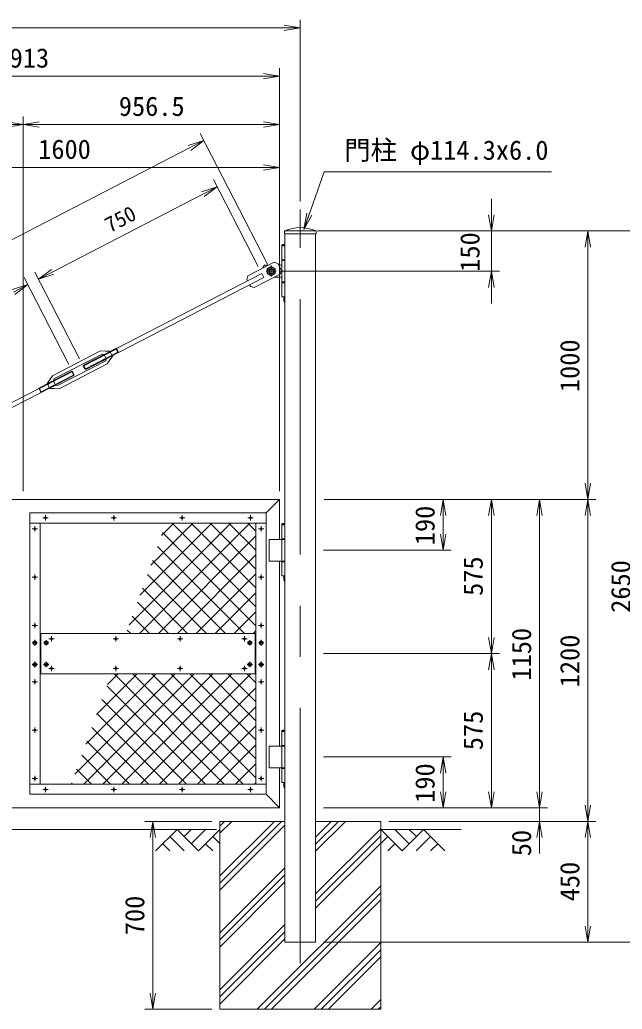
# Model space of a CAD drawing. Units: millimetres, scale not verified. Extents: x -6300 to 6300, y -4455 to 4455.
# Drawn here: x -368 to 1879, y -2481 to 1206 of the extents above; entities that cross this region are included whole.
import ezdxf
from ezdxf.enums import TextEntityAlignment as Align

# ---------------------------------------------------------------- set-up
doc = ezdxf.new("R2010")
doc.units = ezdxf.units.MM
doc.header["$LTSCALE"] = 30
doc.linetypes.add('USER1', pattern=[50.8, 31.75, -6.35, 6.35, -6.35])
doc.linetypes.add('USER2', pattern=[0.375, 0.25, -0.125])
for name, color, linetype, lineweight in [('0-0_D-DCR-HCH', 7, 'Continuous', 9), ('0-1_D-STR4', 7, 'Continuous', 9), ('0-2_D-STR1', 1, 'Continuous', 18), ('0-3_D-STR3', 3, 'Continuous', 13), ('0-4_D-BMK', 2, 'USER1', 13), ('0-5_D-BGD', 7, 'Continuous', 9), ('0-6_D-STR-DIM', 7, 'Continuous', 9), ('0-7_0', 4, 'Continuous', 18), ('0-8_D-STR-TXT', 7, 'Continuous', 9)]:
    doc.layers.add(name, color=color, linetype=linetype, lineweight=lineweight)
doc.styles.add('ＭＳ ゴシック', font='')
doc.styles.get('ＭＳ ゴシック').set_extended_font_data('MS Gothic')

# ---------------------------------------------------------------- blocks, each defined once
blk = doc.blocks.new('_Open')
at = {"layer": '0-7_0', "color": 7, "lineweight": 9}
blk.add_line((-30, 5), (0, 0), dxfattribs=at)
blk.add_lwpolyline([(-30, -5), (0, 0), (-30, 0)], dxfattribs=at)

msp = doc.modelspace()

# ---------------------------------------------------------------- linework, layer by layer
at = {"layer": '0-0_D-DCR-HCH'}
for p, q in [((40.11, -1048.4), (419.18, -669.32)), ((78.69, -1080.52), (489.89, -669.32)), ((80.57, -937.22), (348.47, -669.32)), ((121.04, -826.05), (277.76, -669.32)), ((161.5, -714.87), (207.05, -669.32)), ((512.82, -981.53), (200.61, -669.32)), ((512.82, -910.82), (271.32, -669.32)), ((512.82, -840.11), (342.03, -669.32)), ((512.82, -769.4), (412.74, -669.32)), ((512.82, -698.68), (483.45, -669.32)), ((149.4, -1080.52), (512.82, -717.1)), ((512.82, -1052.24), (165.22, -704.64)), ((470.39, -1080.52), (146.35, -756.48)), ((399.68, -1080.52), (127.48, -808.32)), ((220.11, -1080.52), (512.82, -787.81)), ((328.97, -1080.52), (108.62, -860.17)), ((290.83, -1080.52), (512.82, -858.53)), ((258.26, -1080.52), (89.75, -912.01)), ((361.54, -1080.52), (512.82, -929.24)), ((187.55, -1080.52), (70.88, -963.85)), ((116.84, -1080.52), (52.01, -1015.69)), ((432.25, -1080.52), (512.82, -999.95)), ((46.13, -1080.52), (33.14, -1067.53)), ((502.96, -1080.52), (512.82, -1070.66)), ((-162.22, -1604.27), (211.54, -1230.52)), ((-128.95, -1641.72), (282.25, -1230.52)), ((-121.75, -1493.1), (140.83, -1230.52)), ((-81.29, -1381.92), (70.11, -1230.52)), ((-58.24, -1641.72), (352.96, -1230.52)), ((-40.82, -1270.75), (-0.6, -1230.52)), ((395.19, -1641.72), (-16.01, -1230.52)), ((12.47, -1641.72), (423.67, -1230.52)), ((465.9, -1641.72), (54.7, -1230.52)), ((83.18, -1641.72), (494.38, -1230.52)), ((512.82, -1617.92), (125.42, -1230.52)), ((512.82, -1547.21), (196.13, -1230.52)), ((512.82, -1476.5), (266.84, -1230.52)), ((512.82, -1405.79), (337.55, -1230.52)), ((512.82, -1335.08), (408.26, -1230.52)), ((512.82, -1264.37), (478.97, -1230.52)), ((324.48, -1641.72), (-42.33, -1274.9)), ((153.89, -1641.72), (512.82, -1282.79)), ((253.77, -1641.72), (-61.2, -1326.74)), ((224.6, -1641.72), (512.82, -1353.5)), ((183.06, -1641.72), (-80.07, -1378.58)), ((112.35, -1641.72), (-98.94, -1430.43)), ((295.31, -1641.72), (512.82, -1424.21)), ((41.64, -1641.72), (-117.81, -1482.27)), ((366.02, -1641.72), (512.82, -1494.92)), ((-29.07, -1641.72), (-136.68, -1534.11)), ((436.73, -1641.72), (512.82, -1565.63)), ((-99.78, -1641.72), (-155.55, -1585.95)), ((-170.49, -1641.72), (-174.42, -1637.79)), ((507.44, -1641.72), (512.82, -1636.34)), ((378.62, -1824.8), (422.9, -1780.52)), ((378.62, -1798.28), (396.38, -1780.52)), ((378.62, -2010.41), (608.51, -1780.52)), ((378.62, -1983.89), (581.99, -1780.52)), ((378.62, -2036.93), (621.47, -1794.08)), ((735.77, -1891.91), (847.16, -1780.52)), ((735.77, -1865.39), (820.64, -1780.52)), ((735.77, -1838.88), (794.13, -1780.52)), ((218.98, -1810.52), (139.17, -1890.34)), ((192.38, -1837.13), (245.83, -1890.34)), ((218.98, -1810.52), (298.8, -1890.34)), ((245.59, -1837.13), (272.2, -1810.52)), ((272.2, -1863.73), (325.41, -1810.52)), ((298.8, -1890.34), (378.62, -1810.52)), ((352.01, -1837.13), (378.62, -1863.61)), ((735.77, -2051.01), (978.62, -1808.16)), ((735.77, -2077.52), (978.62, -1834.67)), ((1058.44, -1890.34), (978.62, -1810.52)), ((1005.23, -1837.13), (978.62, -1863.61)), ((1085.04, -1863.73), (1031.83, -1810.52)), ((1138.26, -1810.52), (1058.44, -1890.34)), ((1111.79, -1837.26), (1085.04, -1810.52)), ((1164.86, -1837.13), (1111.41, -1890.34)), ((1138.26, -1810.52), (1218.07, -1890.34)), ((165.77, -1863.73), (192.5, -1890.34)), ((325.41, -1863.73), (352.14, -1890.34)), ((735.77, -2104.04), (978.62, -1861.19)), ((1031.83, -1863.73), (1005.1, -1890.34)), ((1191.47, -1863.73), (1164.74, -1890.34)), ((378.62, -2196.03), (621.47, -1953.18)), ((378.62, -2222.54), (621.47, -1979.69)), ((378.62, -2249.06), (621.47, -2006.21)), ((518.39, -2480.52), (978.62, -2020.29)), ((544.91, -2480.52), (978.62, -2046.81)), ((571.42, -2480.52), (978.62, -2073.32)), ((378.62, -2408.16), (621.47, -2165.31)), ((378.62, -2434.67), (621.47, -2191.82)), ((378.62, -2461.19), (621.47, -2218.34)), ((730.52, -2480.52), (978.62, -2232.42)), ((757.04, -2480.52), (978.62, -2258.94)), ((783.56, -2480.52), (978.62, -2285.46)), ((942.65, -2480.52), (978.62, -2444.55)), ((969.17, -2480.52), (978.62, -2471.07))]:
    msp.add_line(p, q, dxfattribs=at)
at = {"layer": '0-1_D-STR4'}
for p, q in [((735.77, -1780.52), (978.62, -1780.52)), ((978.62, -2480.52), (978.62, -1780.52)), ((978.62, -2480.52), (378.62, -2480.52))]:
    msp.add_line(p, q, dxfattribs=at)
msp.add_lwpolyline([(378.62, -2480.52), (378.62, -1780.52), (621.47, -1780.52)], dxfattribs=at)
at = {"layer": '0-2_D-STR1'}
for p, q in [((619.87, 419.48), (737.37, 419.48)), ((619.87, 419.48), (619.87, 409.48)), ((619.87, 409.48), (737.37, 409.48)), ((621.47, -2230.52), (621.47, 409.48)), ((735.77, -2230.52), (735.77, 409.48)), ((737.37, 419.48), (737.37, 409.48)), ((550.82, -631.32), (601.62, -580.52)), ((-329.48, -631.32), (-329.48, -1679.72)), ((601.62, -1500.52), (601.62, -810.52)), ((550.82, -1679.72), (601.62, -1730.52)), ((735.77, -2230.52), (621.47, -2230.52))]:
    msp.add_line(p, q, dxfattribs=at)
for points in [[(601.62, -730.52), (601.62, -580.52), (-1311.38, -580.52), (-1311.38, -1138.52)], [(-329.48, -1679.72), (550.82, -1679.72), (550.82, -631.32), (-329.48, -631.32)], [(-1276.48, -1730.52), (601.62, -1730.52), (601.62, -1580.52)]]:
    msp.add_lwpolyline(points, dxfattribs=at)
msp.add_arc((678.62, 293.23), 139.25, 65.04567, 114.95433, dxfattribs=at)
at = {"layer": '0-3_D-STR3'}
for p, q in [((612.31, 369.48), (610.31, 367.48)), ((612.31, 369.48), (621.47, 369.48)), ((610.29, 364.48), (621.47, 364.48)), ((610.31, 367.48), (621.47, 367.48)), ((610.31, 364.48), (610.31, 367.48)), ((610.29, 312.48), (621.47, 312.48)), ((610.29, 309.48), (621.47, 309.48)), ((540.29, 286.48), (545.29, 291.48)), ((540.29, 286.48), (540.29, 282.15)), ((545.29, 291.48), (558.41, 291.48)), ((598.33, 291.48), (610.29, 291.48)), ((582.18, 247.48), (610.29, 247.48)), ((610.29, 229.48), (621.47, 229.48)), ((610.29, 226.48), (621.47, 226.48)), ((621.47, 153.36), (617.79, 159.48)), ((550.82, -669.32), (-329.48, -669.32)), ((-291.48, -669.32), (-291.48, -1641.72)), ((512.82, -669.32), (512.82, -1641.72)), ((610.29, -675.52), (621.47, -675.52)), ((610.29, -675.52), (610.29, -865.52)), ((612.31, -670.52), (610.31, -672.52)), ((610.31, -672.52), (621.47, -672.52)), ((610.31, -675.52), (610.31, -672.52)), ((612.31, -670.52), (621.47, -670.52)), ((562.09, -730.52), (621.47, -730.52)), ((562.09, -730.52), (562.09, -810.52)), ((610.29, -727.52), (621.47, -727.52)), ((562.09, -810.52), (621.47, -810.52)), ((610.29, -813.52), (621.47, -813.52)), ((610.29, -865.52), (621.47, -865.52)), ((617.79, -865.52), (617.79, -880.52)), ((-291.48, -1080.52), (512.82, -1080.52)), ((-289.33, -1080.52), (-289.33, -1230.52)), ((510.67, -1080.52), (510.67, -1230.52)), ((-291.48, -1230.52), (512.82, -1230.52)), ((610.29, -1445.52), (621.47, -1445.52)), ((610.29, -1445.52), (610.29, -1635.52)), ((612.31, -1440.52), (610.31, -1442.52)), ((610.31, -1442.52), (621.47, -1442.52)), ((610.31, -1445.52), (610.31, -1442.52)), ((612.31, -1440.52), (621.47, -1440.52)), ((562.09, -1500.52), (621.47, -1500.52)), ((562.09, -1500.52), (562.09, -1580.52)), ((610.29, -1497.52), (621.47, -1497.52)), ((562.09, -1580.52), (621.47, -1580.52)), ((610.29, -1583.52), (621.47, -1583.52)), ((-329.48, -1641.72), (550.82, -1641.72)), ((610.29, -1635.52), (621.47, -1635.52)), ((617.79, -1635.52), (617.79, -1650.52))]:
    msp.add_line(p, q, dxfattribs=at)
for points in [[(610.29, 364.48), (610.29, 174.48), (621.47, 174.48)], [(617.79, 174.48), (617.79, 159.48), (621.47, 159.48)], [(621.47, -886.64), (617.79, -880.52), (621.47, -880.52)], [(621.47, -1656.64), (617.79, -1650.52), (621.47, -1650.52)]]:
    msp.add_lwpolyline(points, dxfattribs=at)
for points in [[(570.29, 286.8), (585.29, 278.14), (585.29, 260.82), (570.29, 252.16), (555.29, 260.82), (555.29, 278.14)], [(-304.98, -1111.77), (-311.48, -1108.01), (-317.98, -1111.77), (-317.98, -1119.27), (-311.48, -1123.02), (-304.98, -1119.27)], [(-262.83, -1111.77), (-269.33, -1108.01), (-275.83, -1111.77), (-275.83, -1119.27), (-269.33, -1123.02), (-262.83, -1119.27)], [(484.17, -1111.77), (490.67, -1108.01), (497.17, -1111.77), (497.17, -1119.27), (490.67, -1123.02), (484.17, -1119.27)], [(526.32, -1111.77), (532.82, -1108.01), (539.32, -1111.77), (539.32, -1119.27), (532.82, -1123.02), (526.32, -1119.27)], [(-304.98, -1191.77), (-311.48, -1188.01), (-317.98, -1191.77), (-317.98, -1199.27), (-311.48, -1203.02), (-304.98, -1199.27)], [(-262.83, -1191.77), (-269.33, -1188.01), (-275.83, -1191.77), (-275.83, -1199.27), (-269.33, -1203.02), (-262.83, -1199.27)], [(484.17, -1191.77), (490.67, -1188.01), (497.17, -1191.77), (497.17, -1199.27), (490.67, -1203.02), (484.17, -1199.27)], [(526.32, -1191.77), (532.82, -1188.01), (539.32, -1191.77), (539.32, -1199.27), (532.82, -1203.02), (526.32, -1199.27)]]:
    msp.add_lwpolyline(points, close=True, dxfattribs=at)
for centre, radius in [((570.29, 269.48), 15), ((570.29, 269.48), 10), ((570.29, 269.48), 7.83), ((-271.83, -649.32), 4), ((-16.83, -649.32), 4), ((238.17, -649.32), 4), ((493.17, -649.32), 4), ((-311.48, -690.52), 4), ((532.82, -690.52), 4), ((-311.48, -870.52), 4), ((532.82, -870.52), 4), ((-311.48, -1050.52), 4), ((532.82, -1050.52), 4), ((-249.33, -1100.52), 4), ((-9.33, -1100.52), 4), ((230.67, -1100.52), 4), ((470.67, -1100.52), 4), ((-311.48, -1115.52), 6.25), ((-269.33, -1115.52), 6.25), ((490.67, -1115.52), 6.25), ((532.82, -1115.52), 6.25), ((-311.48, -1195.52), 6.25), ((-269.33, -1195.52), 6.25), ((-249.33, -1210.52), 4), ((-9.33, -1210.52), 4), ((230.67, -1210.52), 4), ((470.67, -1210.52), 4), ((490.67, -1195.52), 6.25), ((532.82, -1195.52), 6.25), ((-311.48, -1260.52), 4), ((532.82, -1260.52), 4), ((-311.48, -1440.52), 4), ((532.82, -1440.52), 4), ((-311.48, -1620.52), 4), ((532.82, -1620.52), 4), ((-271.83, -1661.72), 4), ((-16.83, -1661.72), 4), ((238.17, -1661.72), 4), ((493.17, -1661.72), 4)]:
    msp.add_circle(centre, radius, dxfattribs=at)
at = {"layer": '0-4_D-BMK'}
for p, q in [((678.62, -2310.52), (678.62, 499.48)), ((588.06, 269.48), (551.83, 269.48)), ((570.29, 249.33), (570.29, 291.01)), ((-281.81, -649.32), (-261.86, -649.32)), ((-271.83, -659.29), (-271.83, -639.34)), ((-26.81, -649.32), (-6.86, -649.32)), ((-16.83, -659.29), (-16.83, -639.34)), ((228.19, -649.32), (248.14, -649.32)), ((238.17, -659.29), (238.17, -639.34)), ((483.19, -649.32), (503.14, -649.32)), ((493.17, -659.29), (493.17, -639.34)), ((-301.51, -690.52), (-321.46, -690.52)), ((-311.48, -700.49), (-311.48, -680.54)), ((522.84, -690.52), (542.79, -690.52)), ((532.82, -700.49), (532.82, -680.54)), ((-301.51, -870.52), (-321.46, -870.52)), ((-311.48, -880.49), (-311.48, -860.54)), ((522.84, -870.52), (542.79, -870.52)), ((532.82, -880.49), (532.82, -860.54)), ((-301.51, -1050.52), (-321.46, -1050.52)), ((-311.48, -1060.49), (-311.48, -1040.54)), ((522.84, -1050.52), (542.79, -1050.52)), ((532.82, -1060.49), (532.82, -1040.54)), ((-311.48, -1104.38), (-311.48, -1126.66)), ((-269.33, -1105.52), (-269.33, -1125.52)), ((-239.36, -1100.52), (-259.31, -1100.52)), ((-249.33, -1110.49), (-249.33, -1090.54)), ((0.64, -1100.52), (-19.31, -1100.52)), ((-9.33, -1110.49), (-9.33, -1090.54)), ((240.64, -1100.52), (220.69, -1100.52)), ((230.67, -1110.49), (230.67, -1090.54)), ((480.64, -1100.52), (460.69, -1100.52)), ((470.67, -1110.49), (470.67, -1090.54)), ((490.67, -1105.52), (490.67, -1125.52)), ((532.82, -1104.38), (532.82, -1126.66)), ((-301.48, -1115.52), (-321.48, -1115.52)), ((-259.33, -1115.52), (-279.33, -1115.52)), ((480.67, -1115.52), (500.67, -1115.52)), ((522.82, -1115.52), (542.82, -1115.52)), ((-301.48, -1195.52), (-321.48, -1195.52)), ((-311.48, -1184.38), (-311.48, -1206.66)), ((-259.33, -1195.52), (-279.33, -1195.52)), ((-269.33, -1185.52), (-269.33, -1205.52)), ((-239.36, -1210.52), (-259.31, -1210.52)), ((-249.33, -1200.54), (-249.33, -1220.49)), ((0.64, -1210.52), (-19.31, -1210.52)), ((-9.33, -1200.54), (-9.33, -1220.49)), ((240.64, -1210.52), (220.69, -1210.52)), ((230.67, -1200.54), (230.67, -1220.49)), ((480.64, -1210.52), (460.69, -1210.52)), ((470.67, -1200.54), (470.67, -1220.49)), ((480.67, -1195.52), (500.67, -1195.52)), ((490.67, -1185.52), (490.67, -1205.52)), ((522.82, -1195.52), (542.82, -1195.52)), ((532.82, -1184.38), (532.82, -1206.66)), ((-311.48, -1250.54), (-311.48, -1270.49)), ((532.82, -1250.54), (532.82, -1270.49)), ((-301.51, -1260.52), (-321.46, -1260.52)), ((522.84, -1260.52), (542.79, -1260.52)), ((-311.48, -1430.54), (-311.48, -1450.49)), ((532.82, -1430.54), (532.82, -1450.49)), ((-301.51, -1440.52), (-321.46, -1440.52)), ((522.84, -1440.52), (542.79, -1440.52)), ((-301.51, -1620.52), (-321.46, -1620.52)), ((-311.48, -1610.54), (-311.48, -1630.49)), ((522.84, -1620.52), (542.79, -1620.52)), ((532.82, -1610.54), (532.82, -1630.49)), ((-271.83, -1651.74), (-271.83, -1671.69)), ((-16.83, -1651.74), (-16.83, -1671.69)), ((238.17, -1651.74), (238.17, -1671.69)), ((493.17, -1651.74), (493.17, -1671.69)), ((-281.81, -1661.72), (-261.86, -1661.72)), ((-26.81, -1661.72), (-6.86, -1661.72)), ((228.19, -1661.72), (248.14, -1661.72)), ((483.19, -1661.72), (503.14, -1661.72))]:
    msp.add_line(p, q, dxfattribs=at)
at = {"layer": '0-5_D-BGD'}
for p, q in [((-3021.38, -1810.52), (366.62, -1810.52)), ((978.62, -1810.52), (1278.62, -1810.52))]:
    msp.add_line(p, q, dxfattribs=at)
at = {"layer": '0-6_D-STR-DIM'}
for p, q in [((678.62, 529.48), (678.62, 1206.48)), ((-3261.38, 1176.48), (618.62, 1176.48)), ((541.62, 996.48), (-1251.38, 996.48)), ((601.62, -206.52), (601.62, 1026.48)), ((-354.88, -550.52), (-354.88, 846.48)), ((-354.88, -550.52), (-354.88, 846.48)), ((-294.88, 816.48), (541.62, 816.48)), ((601.62, -550.52), (601.62, 846.48)), ((601.62, -550.52), (601.62, 686.48)), ((541.62, 656.48), (-938.38, 656.48)), ((743.12, 419.48), (1971.22, 419.48)), ((743.12, 419.48), (1781.17, 419.48)), ((1751.17, -520.52), (1751.17, 359.48)), ((767.72, -580.52), (1241.17, -580.52)), ((767.72, -580.52), (1421.17, -580.52)), ((767.72, -580.52), (1601.17, -580.52)), ((767.72, -580.52), (1781.17, -580.52)), ((767.72, -580.52), (1781.17, -580.52)), ((1211.17, -640.52), (1211.17, -710.52)), ((1391.17, -640.52), (1391.17, -1095.52)), ((1571.17, -640.52), (1571.17, -1670.52)), ((1751.17, -640.52), (1751.17, -1720.52)), ((765.77, -770.52), (1241.17, -770.52)), ((765.77, -1155.52), (1421.17, -1155.52)), ((765.77, -1155.52), (1421.17, -1155.52)), ((1391.17, -1215.52), (1391.17, -1670.52)), ((765.77, -1540.52), (1241.17, -1540.52)), ((1211.17, -1600.52), (1211.17, -1670.52)), ((1571.17, -1670.52), (1571.17, -1610.52)), ((765.77, -1730.52), (1241.17, -1730.52)), ((765.77, -1730.52), (1421.17, -1730.52)), ((765.77, -1730.52), (1601.17, -1730.52)), ((765.77, -1730.52), (1601.17, -1730.52)), ((1571.17, -1730.52), (1571.17, -1780.52)), ((348.62, -1780.52), (98.62, -1780.52)), ((1008.62, -1780.52), (1781.17, -1780.52)), ((1008.62, -1780.52), (1601.17, -1780.52)), ((1008.62, -1780.52), (1781.17, -1780.52)), ((128.62, -2420.52), (128.62, -1840.52)), ((1571.17, -1840.52), (1571.17, -1900.52)), ((1751.17, -1840.52), (1751.17, -2170.52)), ((765.77, -2230.52), (1971.22, -2230.52)), ((765.77, -2230.52), (1781.17, -2230.52)), ((348.62, -2480.52), (98.62, -2480.52))]:
    msp.add_line(p, q, dxfattribs=at)
at = {"layer": '0-7_0', "color": 7, "lineweight": 9}
for p, q in [((556.53, 296.14), (305.12, 783.02)), ((265.57, 728.84), (-1196.48, -26.1)), ((521.72, 287.25), (354.48, 610.77)), ((314.95, 556.57), (-244.69, 267.26)), ((1391.17, 479.48), (1391.17, 539.48)), ((767.37, 419.48), (1421.17, 419.48)), ((1391.17, 419.48), (1391.17, 269.48)), ((-144.52, -57.17), (-311.76, 266.36)), ((600.29, 269.48), (1421.17, 269.48)), ((-184.46, -77.72), (-350.77, 246.19)), ((1391.17, 209.48), (1391.17, 149.48))]:
    msp.add_line(p, q, dxfattribs=at)
at = {"layer": '0-7_0'}
for p, q in [((581.07, 303.15), (483.28, 252.79)), ((581.07, 303.15), (594.54, 298.84)), ((608.28, 272.17), (594.54, 298.84)), ((535.5, 260.6), (-6.8, -18.7)), ((603.97, 258.7), (506.17, 208.34)), ((542.86, 246.31), (535.5, 260.6)), ((608.28, 272.17), (603.97, 258.7)), ((542.86, 246.31), (0.56, -32.99)), ((483.28, 252.79), (478.97, 239.32)), ((482.16, 233.13), (478.97, 239.32)), ((492.71, 212.65), (489.52, 218.84)), ((492.71, 212.65), (493.01, 212.65)), ((506.17, 208.34), (492.71, 212.65)), ((-65.91, -27.74), (-245.93, -120.46)), ((-130.74, -83.82), (-7.87, -20.54)), ((-129.81, -80.9), (-7.27, -17.79)), ((-124.48, -95.96), (-1.62, -32.68)), ((-121.56, -96.9), (0.97, -33.79)), ((-31.91, -28.23), (-21.84, -47.79)), ((-7.87, -20.54), (-7.27, -17.79)), ((-7.87, -20.54), (-1.62, -32.68)), ((-7.27, -17.79), (0.97, -33.79)), ((-1.62, -32.68), (0.97, -33.79)), ((-59.96, -39.3), (-239.98, -132.02)), ((-47.14, -64.19), (-227.16, -156.91)), ((-53.22, -41.45), (-59.96, -39.3)), ((-53.22, -41.45), (-44.98, -57.45)), ((-44.98, -57.45), (-47.14, -64.19)), ((-296.21, -166.6), (-173.67, -103.49)), ((-41.18, -75.75), (-221.21, -168.47)), ((-173.67, -103.49), (-165.43, -119.49)), ((-173.67, -103.49), (-170.76, -104.41)), ((-129.81, -80.9), (-121.56, -96.9)), ((-287.97, -182.6), (-165.43, -119.49)), ((-287.37, -179.85), (-164.49, -116.57)), ((-242.14, -138.75), (-239.98, -132.02)), ((-242.14, -138.75), (-233.9, -154.75)), ((-164.49, -116.57), (-165.43, -119.49)), ((-971.39, -515.5), (-295.74, -167.52)), ((-964.03, -529.79), (-288.38, -181.8)), ((-296.21, -166.6), (-287.97, -182.6)), ((-293.62, -167.72), (-296.21, -166.6)), ((-295.74, -167.52), (-288.37, -181.82)), ((-293.62, -167.72), (-287.37, -179.85)), ((-287.37, -179.85), (-287.97, -182.6)), ((-265.28, -148.42), (-255.21, -167.98)), ((-233.9, -154.75), (-227.16, -156.91))]:
    msp.add_line(p, q, dxfattribs=at)
at = {"layer": '0-7_0', "linetype": 'USER2'}
for p, q in [((-46.55, -38.02), (-68.78, -49.46)), ((-45.56, -39.95), (-67.79, -51.39)), ((-39.31, -52.09), (-61.53, -63.54)), ((-38.31, -54.02), (-60.54, -65.47)), ((-264.36, -150.2), (-242.14, -138.75)), ((-263.37, -152.13), (-241.14, -140.68)), ((-257.11, -164.27), (-234.89, -152.82)), ((-256.12, -166.2), (-233.9, -154.75))]:
    msp.add_line(p, q, dxfattribs=at)
at = {"layer": '0-7_0'}
for points in [[(-31.91, -28.23), (-48.45, -28.88), (-65.91, -27.74)], [(-21.84, -47.79), (-31.97, -60.87), (-41.18, -75.75)], [(-293.62, -167.72), (-170.76, -104.41), (-164.49, -116.57)], [(-129.81, -80.9), (-130.74, -83.82), (-124.48, -95.96), (-121.56, -96.9)], [(-265.28, -148.42), (-255.15, -135.33), (-245.93, -120.46)], [(-255.21, -167.98), (-238.67, -167.33), (-221.21, -168.47)]]:
    msp.add_lwpolyline(points, dxfattribs=at)
at = {"layer": '0-8_D-STR-TXT'}
msp.add_lwpolyline([(1616.12, 639.33), (767.65, 639.33), (692.96, 427.23)], dxfattribs=at)

# ---------------------------------------------------------------- block references
at = {"layer": '0-6_D-STR-DIM', "xscale": 2, "yscale": 2}
for p in [(678.62, 1176.48), (601.62, 996.48), (-354.88, 816.48), (601.62, 816.48), (601.62, 656.48)]:
    msp.add_blockref('_Open', p, dxfattribs=at)
for p, rotation in [((-354.88, 816.48), 180), ((1751.17, 419.48), 90), ((1751.17, -580.52), 270), ((1211.17, -580.52), 90), ((1391.17, -580.52), 90), ((1571.17, -580.52), 90), ((1751.17, -580.52), 90), ((1211.17, -770.52), 270), ((1391.17, -1155.52), 270), ((1391.17, -1155.52), 90), ((1211.17, -1540.52), 90), ((1211.17, -1730.52), 270), ((1391.17, -1730.52), 270), ((1571.17, -1730.52), 270), ((1571.17, -1730.52), 270), ((1751.17, -1780.52), 270), ((128.62, -1780.52), 90), ((1571.17, -1780.52), 90), ((1751.17, -1780.52), 90), ((1751.17, -2230.52), 270), ((128.62, -2480.52), 270)]:
    msp.add_blockref('_Open', p, dxfattribs=dict(at, rotation=rotation))
at = {"layer": '0-7_0', "xscale": 2, "yscale": 2}
for p, rotation in [((318.89, 756.37), 27.30996), ((368.25, 584.12), 27.33692), ((1391.17, 419.48), 270), ((-297.99, 239.71), 207.33692), ((1391.17, 269.48), 90), ((-337.07, 219.5), 27.17845)]:
    msp.add_blockref('_Open', p, dxfattribs=dict(at, rotation=rotation))
at = {"layer": '0-8_D-STR-TXT', "xscale": 2, "yscale": 2, "rotation": 250.59993}
msp.add_blockref('_Open', (692.3, 425.35), dxfattribs=at)

# ---------------------------------------------------------------- texts
at = {"layer": '0-6_D-STR-DIM', "style": 'ＭＳ ゴシック'}
for s, p in [('1913', (-454.26, 1006.6)), ('956.5', (1.91, 826.6)), ('1600', (-298.73, 666.6))]:
    msp.add_text(s, height=72.14, dxfattribs=at).set_placement(p, align=Align.BOTTOM_LEFT)
for s, p in [('1000', (1741.05, -180.87)), ('190', (1201.05, -751.49)), ('575', (1381.05, -940.36)), ('2650', (1931.1, -1003.39)), ('1150', (1561.05, -1255.87)), ('1200', (1741.05, -1280.87)), ('575', (1381.05, -1515.36)), ('190', (1201.05, -1711.49)), ('50', (1561.05, -1910.35)), ('450', (1741.05, -2078.27)), ('700', (118.5, -2204.77))]:
    msp.add_text(s, height=72.14, rotation=90, dxfattribs=at).set_placement(p, align=Align.BOTTOM_LEFT)
at = {"layer": '0-7_0', "color": 7, "style": 'ＭＳ ゴシック'}
for s, height, rotation, p in [('750', 57.62, 27.337, (-23.56, 396.1)), ('150', 72.14, 90, (1368.76, 267.54))]:
    msp.add_text(s, height=height, rotation=rotation, dxfattribs=at).set_placement(p, align=Align.BOTTOM_LEFT)
at = {"layer": '0-8_D-STR-TXT', "style": 'ＭＳ ゴシック'}
msp.add_text('門柱 φ114.3x6.0', height=72.14, dxfattribs=at).set_placement((842.13, 663.16), align=Align.BOTTOM_LEFT)

doc.saveas('drawing.dxf')
